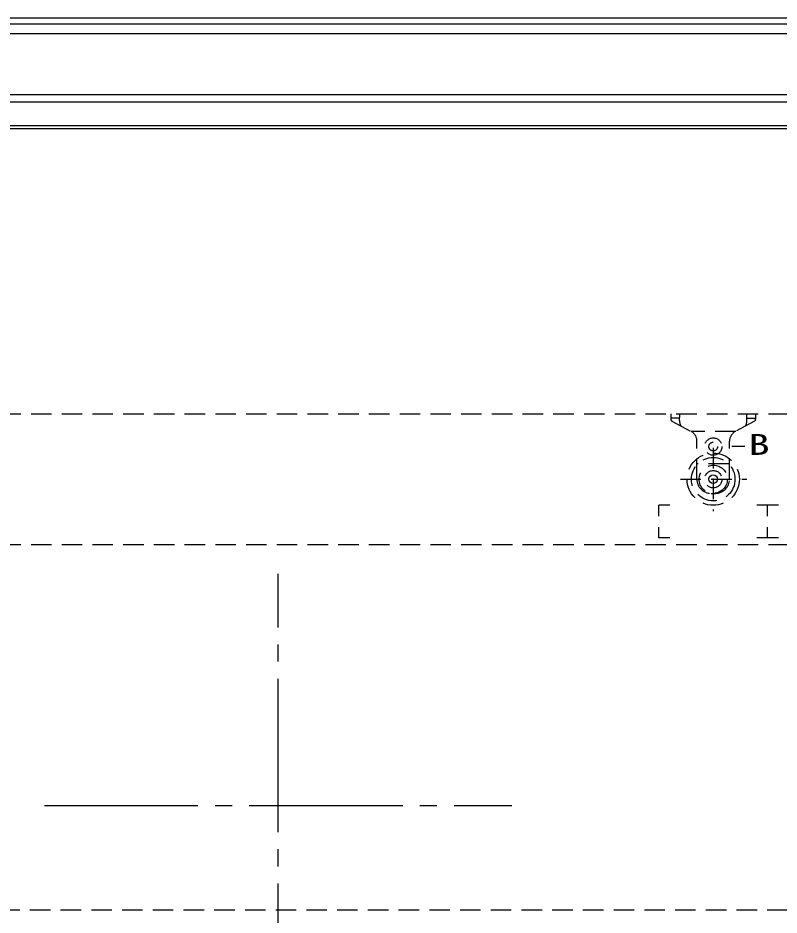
# Model space of a CAD drawing. Units: millimetres, scale not verified. Extents: x -62 to 62, y -116 to 117.
# Drawn here: x -32.47 to -14.98, y 64.64 to 85.26 of the extents above; entities that cross this region are included whole.
import ezdxf
from ezdxf.enums import TextEntityAlignment as Align

# ---------------------------------------------------------------- set-up
doc = ezdxf.new("R2010")
doc.units = ezdxf.units.MM
doc.header["$LTSCALE"] = 0.392256
doc.header["$PDMODE"] = 32
doc.header["$PDSIZE"] = 0.196
doc.linetypes.add('CHAIN2', pattern=[12, 9, -1, 1, -1])
doc.linetypes.add('DASHED1', pattern=[1.8, 1.2, -0.6])
doc.layers.add('0-2_GAIKEI', color=1, linetype='Continuous')
doc.layers.add('0-3_KIJUN', color=7, linetype='Continuous')
doc.styles.add('ＭＳ ゴシック', font='')
doc.styles.get('ＭＳ ゴシック').set_extended_font_data('MS Gothic')

msp = doc.modelspace()

# ---------------------------------------------------------------- linework, layer by layer
at = {"layer": '0-2_GAIKEI', "color": 7}
msp.add_line((-56.5438, 85.2594), (3.5568, 85.2594), dxfattribs=at)
at = {"layer": '0-2_GAIKEI'}
for p, q in [((-56.4104, 85.124), (3.4233, 85.124)), ((3.1965, 84.8971), (-56.1836, 84.8971)), ((1.7233, 83.4883), (-54.7103, 83.4883)), ((-54.7036, 83.3298), (1.7165, 83.3298)), ((1.0944, 82.7796), (-54.0815, 82.7796)), ((-54.0668, 82.7194), (1.0797, 82.7194))]:
    msp.add_line(p, q, dxfattribs=at)
at = {"layer": '0-2_GAIKEI', "linetype": 'DASHED1'}
for p, q in [((-46.9985, 76.1555), (-5.9885, 76.1555)), ((-17.4685, 76.1555), (-17.4685, 76.0356)), ((-17.4685, 76.1555), (-17.4685, 76.0353)), ((-17.2685, 76.1555), (-17.2685, 76.0755)), ((-15.7185, 76.0755), (-15.7185, 76.1555)), ((-15.5185, 76.1555), (-15.5185, 76.0353)), ((-17.2685, 76.0555), (-17.4685, 76.0555)), ((-17.4423, 75.9913), (-16.9994, 75.7514)), ((-17.2685, 76.0055), (-17.2685, 76.0755)), ((-15.5447, 75.9913), (-15.9876, 75.7514)), ((-15.7185, 76.0055), (-15.7185, 76.0755)), ((-15.7185, 76.0555), (-15.5185, 76.0555)), ((-15.9772, 75.7555), (-17.007, 75.7555)), ((-16.8685, 74.6555), (-16.8685, 75.5316)), ((-16.1185, 74.6555), (-16.1185, 75.5316)), ((-16.4935, 75.3747), (-16.4935, 73.9191)), ((-15.7685, 75.4055), (-16.0685, 75.4055)), ((-16.131, 75.0055), (-16.856, 75.0055)), ((-17.2457, 74.6555), (-15.7232, 74.6555)), ((-16.5435, 74.3305), (-16.4435, 74.3305)), ((-17.7435, 73.8055), (-17.7435, 74.0555)), ((-17.4935, 74.0555), (-17.7435, 74.0555)), ((-15.2435, 73.8055), (-15.2435, 74.0555)), ((-14.9935, 74.0555), (-15.2435, 74.0555)), ((-17.7435, 73.3055), (-17.7435, 73.5555)), ((-15.2435, 73.3055), (-15.2435, 73.5555)), ((-15.2435, 73.3055), (-15.2435, 73.5555)), ((-17.4935, 73.3055), (-17.7435, 73.3055)), ((-15.2435, 73.3055), (-15.4935, 73.3055)), ((-14.9935, 73.3055), (-15.2435, 73.3055)), ((-46.9985, 73.1555), (-5.9885, 73.1555)), ((-47.0235, 64.7555), (-5.9635, 64.7555))]:
    msp.add_line(p, q, dxfattribs=at)
msp.add_lwpolyline([(-15.2435, 73.8055), (-15.2435, 74.0555), (-15.4935, 74.0555)], dxfattribs=at)
for centre, radius in [((-16.4935, 75.4055), 0.2), ((-16.4935, 75.4055), 0.1), ((-16.4935, 74.6555), 0.6), ((-16.4935, 74.6555), 0.5), ((-16.4935, 74.6555), 0.325), ((-16.4935, 74.6555), 0.2)]:
    msp.add_circle(centre, radius, dxfattribs=at)
for centre, radius, start, end in [((-17.4185, 76.0353), 0.05, 180, 241.55707), ((-17.0185, 76.0055), 0.25, 180, 210.57291), ((-15.9685, 76.0055), 0.25, 329.42709, 0), ((-15.5685, 76.0353), 0.05, 298.44293, 0), ((-17.1185, 75.5316), 0.25, 0, 61.55707), ((-15.8685, 75.5316), 0.25, 118.44293, 180), ((-16.5435, 74.6555), 0.325, 180, 270), ((-16.4435, 74.6555), 0.325, 270, 0)]:
    msp.add_arc(centre, radius, start, end, dxfattribs=at)
at = {"layer": '0-2_GAIKEI'}
msp.add_point((-16.4935, 74.6555), dxfattribs=at)
at = {"layer": '0-3_KIJUN', "linetype": 'CHAIN2'}
for p, q in [((-26.4935, 61.832), (-26.4935, 72.479)), ((-31.8646, 67.1555), (-21.1224, 67.1555))]:
    msp.add_line(p, q, dxfattribs=at)

# ---------------------------------------------------------------- texts
at = {"layer": '0-2_GAIKEI', "style": 'ＭＳ ゴシック', "width": 1.5}
msp.add_text('B', height=0.4803, dxfattribs=at).set_placement((-15.6876, 75.0707), align=Align.BOTTOM_LEFT)

doc.saveas('drawing.dxf')
